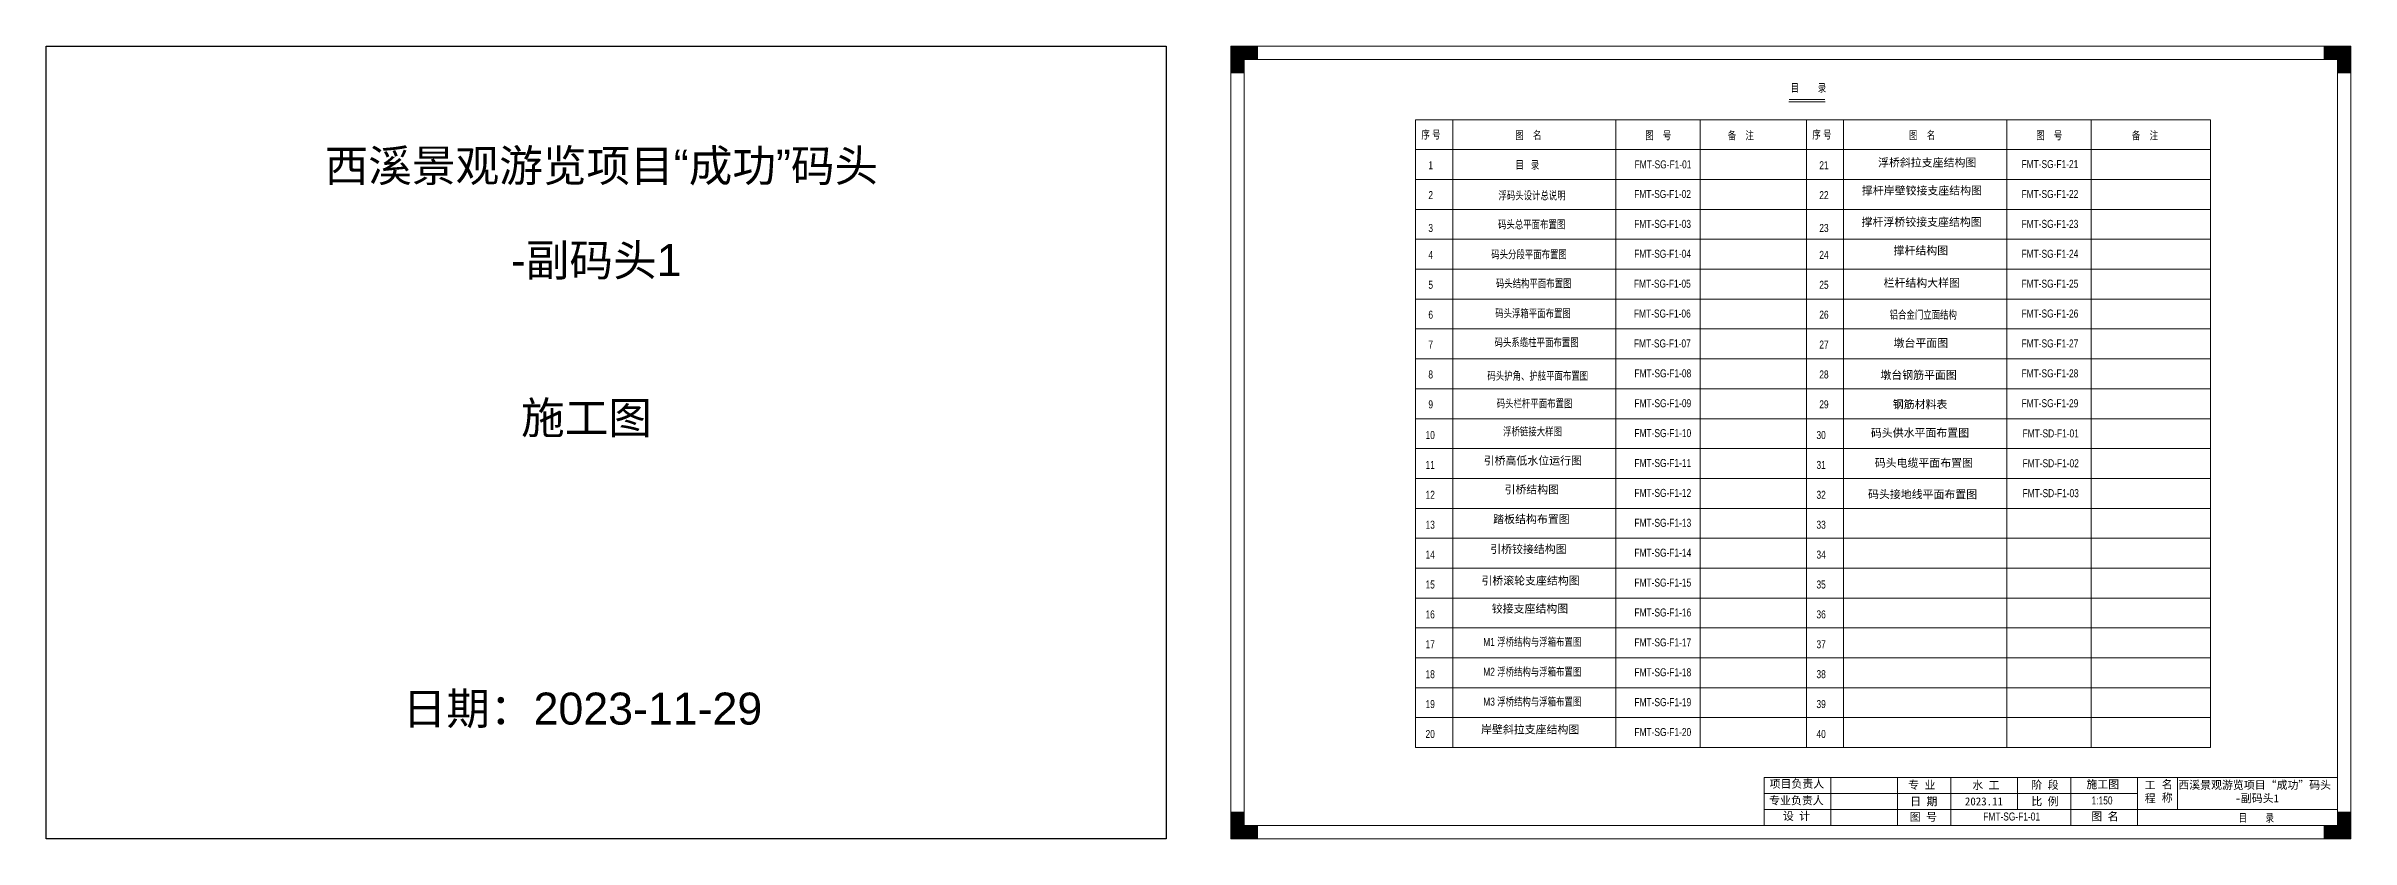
# Model space of a CAD drawing. Header units: millimetres. Extents: x 136606 to 1229059, y 82794 to 127566.
# Drawn here: x 136606 to 266251, y 82794 to 127345 of the extents above; entities that cross this region are included whole.
import ezdxf
from ezdxf.enums import TextEntityAlignment as Align

# ---------------------------------------------------------------- set-up
doc = ezdxf.new("R2010")
doc.units = ezdxf.units.MM
doc.layers.add('图框', color=7, linetype='Continuous', lineweight=13)
doc.layers.add('文本', color=3, linetype='Continuous', lineweight=13)
doc.styles.add('Arial', font='arial.ttf')
doc.styles.get("Standard").update_dxf_attribs({"font": 'arial.ttf'})

# ---------------------------------------------------------------- blocks, each defined once
blk = doc.blocks.new('GW-TK')
at = {"layer": '图框', "linetype": 'Continuous', "lineweight": 0}
h = blk.add_hatch(color=256, dxfattribs=at)
h.dxf.hatch_style = 1
h.paths.add_polyline_path([(927183.55, 464715.01), (927183.55, 464705.01), (927188.55, 464705.01), (927188.55, 464710.01), (927193.56, 464710.01), (927193.56, 464715.01)])
h = blk.add_hatch(color=256, dxfattribs=at)
h.dxf.hatch_style = 1
h.paths.add_polyline_path([(927593.55, 464715.01), (927593.55, 464710.01), (927598.55, 464710.01), (927598.55, 464705.01), (927603.55, 464705.01), (927603.55, 464715.01)])
h = blk.add_hatch(color=256, dxfattribs=at)
h.dxf.hatch_style = 1
h.paths.add_polyline_path([(927193.56, 464418.01), (927193.56, 464423.01), (927188.55, 464423.01), (927188.55, 464428.01), (927183.55, 464428.01), (927183.55, 464418.01)])
h = blk.add_hatch(color=256, dxfattribs=at)
h.dxf.hatch_style = 1
h.paths.add_polyline_path([(927603.55, 464418.01), (927603.55, 464428.01), (927598.55, 464428.01), (927598.55, 464423.01), (927593.55, 464423.01), (927593.55, 464418.01)])
at = {"layer": '图框', "linetype": 'Continuous'}
for p, q in [((927383.55, 464441.02), (927383.55, 464423.01)), ((927408.55, 464441.02), (927408.55, 464423.01)), ((927433.55, 464441.02), (927433.55, 464423.01)), ((927453.55, 464441.02), (927453.55, 464423.01)), ((927478.55, 464441.02), (927478.55, 464429.01)), ((927498.55, 464441.02), (927498.55, 464423.01)), ((927523.55, 464441.02), (927523.55, 464423.01)), ((927538.55, 464441.02), (927538.55, 464429.01)), ((927383.55, 464435.01), (927523.55, 464435.01)), ((927451.56, 464429.01), (927383.55, 464429.01)), ((927383.55, 464429.01), (927598.55, 464429.01))]:
    blk.add_line(p, q, dxfattribs=at)
at = {"layer": '图框', "linetype": 'Continuous', "lineweight": 0}
for points in [[(927188.55, 464705.01), (927188.55, 464710.01), (927193.56, 464710.01), (927193.56, 464715.01), (927183.55, 464715.01), (927183.55, 464705.01)], [(927598.55, 464705.01), (927598.55, 464710.01), (927593.55, 464710.01), (927593.55, 464715.01), (927603.55, 464715.01), (927603.55, 464705.01)], [(927188.55, 464428.01), (927188.55, 464423.01), (927193.56, 464423.01), (927193.56, 464418.01), (927183.55, 464418.01), (927183.55, 464428.01)], [(927598.55, 464428.01), (927598.55, 464423.01), (927593.55, 464423.01), (927593.55, 464418.01), (927603.55, 464418.01), (927603.55, 464428.01)]]:
    blk.add_lwpolyline(points, close=True, dxfattribs=at)
at = {"layer": '图框'}
for points in [[(927183.55, 464715.01), (927603.55, 464715.01), (927603.55, 464418.01), (927183.55, 464418.01)], [(927188.55, 464710.01), (927598.55, 464710.01), (927598.55, 464423.01), (927188.55, 464423.01)]]:
    blk.add_lwpolyline(points, close=True, dxfattribs=at)
at = {"layer": '图框', "linetype": 'Continuous'}
blk.add_lwpolyline([(927383.55, 464441.02), (927598.55, 464441.02)], dxfattribs=at)
at = {"layer": '图框', "linetype": 'Continuous', "char_height": 3, "attachment_point": 1}
for s, width, heights, insert in [('{\\fSimSun|b0|i0|c134|p2;项目负责人}', 26.0225, [0], (927385.56, 464440.15)), ('{\\fSimSun|b0|i0|c134|p2;专 业}', 12.8345, [0], (927437.53, 464439.73)), ('{\\fSimSun|b0|i0|c134|p2;阶 段}', 17.4775, [0], (927483.73, 464439.73)), ('{\\fSimSun|b0|i0|c134|p2;工 程}', 5.2119, [0], (927526.21, 464439.66)), ('{\\fSimSun|b0|i0|c134|p2;名 称}', 5.2119, [0], (927532.62, 464439.93)), ('{\\fSimSun|b0|i0|c134|p2;专业负责人}', 24.6361, [2.04], (927385.39, 464433.9)), ('{\\fSimSun|b0|i0|c134|p2;日 期}', 11.224, [0], (927438.25, 464433.55)), ('{\\fSimSun|b0|i0|c134|p2;比 例}', 10.9146, [0], (927483.71, 464433.55)), ('{\\fSimSun|b0|i0|c134|p2;设 计}', 16.2353, [0], (927390.55, 464428.09)), ('{\\fSimSun|b0|i0|c134|p2;图 号}', 23.6261, [0], (927438.11, 464427.75)), ('{\\fSimSun|b0|i0|c134|p2;图 名}', 12.066, [0], (927506.19, 464427.94))]:
    blk.add_mtext_dynamic_manual_height_columns(s, width=width, gutter_width=17.5, heights=heights, dxfattribs=dict(at, insert=insert))
at = {"layer": '图框', "color": 3, "linetype": 'Continuous', "char_height": 3, "attachment_point": 1}
for s, width, insert in [('{\\fSimSun|b0|i0|c134|p2;水 工}', 11.224, (927461.55, 464439.63)), ('\\pt9;{\\fSimSun|b0|i0|c134|p2;施工图}', 18.6303, (927504.36, 464439.94)), ('\\pi0.39911,t9.39911;{\\fSimSun|b0|i0|c134|p2;西溪景观游览项目“成功”码头\\P\\pi21.75744,t30.75744;-副码头1}', 60.0149, (927538.45, 464439.71)), ('{\\fSimSun|b0|i0|c134|p2;2023.11}', 11.224, (927458.8, 464433.55))]:
    blk.add_mtext_dynamic_manual_height_columns(s, width=width, gutter_width=17.5, heights=[0], dxfattribs=dict(at, insert=insert))

msp = doc.modelspace()

# ---------------------------------------------------------------- linework, layer by layer
msp.add_lwpolyline([(136606.3964, 127344.6435), (199605.8608, 127344.6435), (199605.8608, 82794.2937), (136606.3964, 82794.2937)], close=True)
at = {"layer": '文本', "color": 251}
for p, q in [((213629.6306, 123208.8156), (213629.6306, 87928.8156)), ((213629.6306, 123208.8156), (235619.2006, 123208.8156)), ((215729.1694, 123208.8156), (215729.1694, 87928.8156)), ((224909.1916, 123208.8156), (224909.1916, 87928.8156)), ((229649.2139, 123208.8156), (229649.2139, 87928.8156)), ((235619.2006, 123208.8156), (235619.2006, 87928.8156)), ((235619.2006, 123208.8156), (235619.2006, 87928.8156)), ((235619.2006, 123208.8156), (258358.7707, 123208.8156)), ((237718.7394, 123208.8156), (237718.7394, 87928.8156)), ((246898.7617, 123208.8156), (246898.7617, 87928.8156)), ((251638.7839, 123208.8156), (251638.7839, 87928.8156)), ((258358.7707, 123208.8156), (258358.7707, 87928.8156)), ((213629.6306, 121528.8156), (235619.2006, 121528.8156)), ((235619.2006, 121528.8156), (258358.7707, 121528.8156)), ((213629.6306, 119848.8156), (235619.2006, 119848.8156)), ((235619.2006, 119848.8156), (258358.7707, 119848.8156)), ((213629.6306, 118168.8156), (235619.2006, 118168.8156)), ((235619.2006, 118168.8156), (258358.7707, 118168.8156)), ((213629.6306, 116488.8156), (235619.2006, 116488.8156)), ((235619.2006, 116488.8156), (258358.7707, 116488.8156)), ((213629.6306, 114808.8156), (235619.2006, 114808.8156)), ((235619.2006, 114808.8156), (258358.7707, 114808.8156)), ((213629.6306, 113128.8156), (235619.2006, 113128.8156)), ((235619.2006, 113128.8156), (258358.7707, 113128.8156)), ((213629.6306, 111448.8156), (235619.2006, 111448.8156)), ((235619.2006, 111448.8156), (258358.7707, 111448.8156)), ((213629.6306, 109768.8156), (235619.2006, 109768.8156)), ((235619.2006, 109768.8156), (258358.7707, 109768.8156)), ((213629.6306, 108088.8156), (235619.2006, 108088.8156)), ((235619.2006, 108088.8156), (258358.7707, 108088.8156)), ((213629.6306, 106408.8156), (235619.2006, 106408.8156)), ((235619.2006, 106408.8156), (258358.7707, 106408.8156)), ((213629.6306, 104728.8156), (235619.2006, 104728.8156)), ((235619.2006, 104728.8156), (258358.7707, 104728.8156)), ((213629.6306, 103048.8156), (235619.2006, 103048.8156)), ((235619.2006, 103048.8156), (258358.7707, 103048.8156)), ((213629.6306, 101368.8156), (235619.2006, 101368.8156)), ((235619.2006, 101368.8156), (258358.7707, 101368.8156)), ((213629.6306, 99688.8156), (235619.2006, 99688.8156)), ((235619.2006, 99688.8156), (258358.7707, 99688.8156)), ((213629.6306, 98008.8156), (235619.2006, 98008.8156)), ((235619.2006, 98008.8156), (258358.7707, 98008.8156)), ((213629.6306, 96328.8156), (235619.2006, 96328.8156)), ((235619.2006, 96328.8156), (258358.7707, 96328.8156)), ((213629.6306, 94648.8156), (235619.2006, 94648.8156)), ((235619.2006, 94648.8156), (258358.7707, 94648.8156)), ((213629.6306, 92968.8156), (235619.2006, 92968.8156)), ((235619.2006, 92968.8156), (258358.7707, 92968.8156)), ((213629.6306, 91288.8156), (235619.2006, 91288.8156)), ((235619.2006, 91288.8156), (258358.7707, 91288.8156)), ((213629.6306, 89608.8156), (235619.2006, 89608.8156)), ((235619.2006, 89608.8156), (258358.7707, 89608.8156)), ((213629.6306, 87928.8156), (235619.2006, 87928.8156)), ((235619.2006, 87928.8156), (258358.7707, 87928.8156))]:
    msp.add_line(p, q, dxfattribs=at)
at = {"layer": '文本'}
msp.add_line((234638.9238, 124211.0829), (236670.6751, 124211.0829), dxfattribs=at)
at = {"layer": '文本', "const_width": 66.1349, "flags": 128}
msp.add_lwpolyline([(234638.9238, 124343.3526), (236670.6751, 124343.3526)], dxfattribs=at)

# ---------------------------------------------------------------- block references
at = {"xscale": 150, "yscale": 150, "zscale": 150}
msp.add_blockref('GW-TK', (-138874281.3863, -69579907.2778), dxfattribs=at)

# ---------------------------------------------------------------- texts
at = {"layer": '文本', "style": 'Arial', "width": 0.75}
for s, p in [('目        录', (234743.291, 124775.2694)), ('序 号', (213969.1345, 122145.3455)), ('图    名', (219250.2892, 122115.2747)), ('图    号', (226555.7321, 122105.9387)), ('备    注', (231198.3906, 122095.9357)), ('序 号', (235958.7045, 122145.3455)), ('图    名', (241400.4963, 122115.2747)), ('图    号', (248545.3022, 122105.9387)), ('备    注', (253937.9607, 122095.9357)), ('1', (214358.6794, 120427.9787)), ('目   录', (219258.3207, 120446.2946)), ('21', (236348.2495, 120427.9787)), ('2', (214358.6794, 118747.9787)), ('22', (236348.2495, 118747.9787)), ('3', (214358.6794, 116901.6054)), ('23', (236348.2495, 116901.6054)), ('4', (214358.6794, 115387.9787)), ('24', (236348.2495, 115387.9787)), ('5', (214358.6794, 113707.9787)), ('25', (236348.2495, 113707.9787)), ('6', (214358.6794, 112027.9787)), ('26', (236348.2495, 112027.9787)), ('铝合金门立面结构', (240305.495, 112022.9322)), ('7', (214358.6794, 110347.9787)), ('27', (236348.2495, 110347.9787)), ('8', (214358.6794, 108667.9787)), ('28', (236348.2495, 108667.9787)), ('9', (214358.6794, 106987.9787)), ('29', (236348.2495, 106987.9787)), ('10', (214199.6253, 105264.633)), ('30', (236189.1954, 105264.633)), ('11', (214199.6253, 103584.633)), ('31', (236189.1954, 103584.633)), ('12', (214199.6253, 101904.633)), ('32', (236189.1954, 101904.633)), ('13', (214199.6253, 100224.633)), ('33', (236189.1954, 100224.633)), ('14', (214199.6253, 98544.633)), ('34', (236189.1954, 98544.633)), ('15', (214199.6253, 96864.633)), ('35', (236189.1954, 96864.633)), ('16', (214199.6253, 95184.633)), ('36', (236189.1954, 95184.633)), ('17', (214199.6253, 93504.633)), ('37', (236189.1954, 93504.633)), ('18', (214199.6253, 91824.633)), ('38', (236189.1954, 91824.633)), ('19', (214199.6253, 90144.633)), ('39', (236189.1954, 90144.633)), ('20', (214199.6253, 88464.633)), ('40', (236189.1954, 88464.633)), ('目        录', (259931.9128, 83755.8754))]:
    msp.add_text(s, height=450, dxfattribs=at).set_placement(p)
at = {"layer": '文本', "style": 'Arial'}
for s, p in [('西溪景观游览项目“成功”码头 ', (168190.5334, 120654.2136)), ('-副码头1', (167550.5355, 115336.7607)), ('施工图', (167002.9455, 106490.307)), ('日期：2023-11-29', (166775.469, 90128.6534))]:
    msp.add_text(s, height=1800, dxfattribs=at).set_placement(p, align=Align.MIDDLE)
at = {"layer": '文本', "style": 'Arial', "width": 0.75}
for s, p in [('FMT-SG-F1-01', (225959.5049, 120339.1608)), ('FMT-SG-F1-21', (247722.7387, 120356.3888)), ('FMT-SG-F1-02', (225936.689, 118676.3888)), ('FMT-SG-F1-22', (247722.7387, 118676.3888)), ('FMT-SG-F1-03', (225936.689, 116996.3888)), ('FMT-SG-F1-23', (247722.7387, 116996.3888)), ('FMT-SG-F1-04', (225936.689, 115316.3888)), ('FMT-SG-F1-24', (247722.7387, 115316.3888)), ('FMT-SG-F1-05', (225922.8943, 113636.3888)), ('FMT-SG-F1-25', (247722.7387, 113636.3888)), ('FMT-SG-F1-06', (225922.8943, 111956.3888)), ('FMT-SG-F1-26', (247722.7387, 111956.3888)), ('FMT-SG-F1-07', (225922.8943, 110276.3888)), ('FMT-SG-F1-27', (247722.7387, 110276.3888)), ('FMT-SG-F1-08', (225949.4506, 108596.3888)), ('FMT-SG-F1-28', (247722.7387, 108596.3888)), ('FMT-SG-F1-09', (225949.4506, 106916.3888)), ('FMT-SG-F1-29', (247722.7387, 106916.3888)), ('FMT-SG-F1-10', (225949.4506, 105236.3888)), ('FMT-SD-F1-01', (247780.0529, 105222.0446)), ('FMT-SG-F1-11', (225949.4506, 103556.3888)), ('FMT-SD-F1-02', (247780.0529, 103542.0446)), ('FMT-SG-F1-12', (225949.4506, 101876.3888)), ('FMT-SD-F1-03', (247780.0529, 101862.0446)), ('FMT-SG-F1-13', (225949.4506, 100196.3888)), ('FMT-SG-F1-14', (225949.4506, 98516.3888)), ('FMT-SG-F1-15', (225949.4506, 96836.3888)), ('FMT-SG-F1-16', (225949.4506, 95156.3888)), ('FMT-SG-F1-17', (225949.4506, 93476.3888)), ('FMT-SG-F1-18', (225949.4506, 91796.3888)), ('FMT-SG-F1-19', (225949.4506, 90116.3888)), ('FMT-SG-F1-20', (225949.4506, 88436.3888)), ('FMT-SG-F1-01', (245570.7257, 83690.8115)), ('1:150', (251664.1068, 84594.8864))]:
    msp.add_text(s, height=450, dxfattribs=at).set_placement(p, align=Align.BOTTOM_LEFT)
for s, p in [('浮码头设计总说明', (218300.0325, 118952.343)), ('码头总平面布置图', (218276.9059, 117327.0293)), ('码头分段平面布置图', (217894.9891, 115640.6823)), ('码头结构平面布置图', (218155.107, 114010.0433)), ('码头浮箱平面布置图', (218117.9655, 112330.0433)), ('码头系缆柱平面布置图', (218084.3654, 110695.7207)), ('码头护角、护舷平面布置图', (217678.0968, 108817.7567)), ('码头栏杆平面布置图', (218204.0828, 107262.2097)), ('浮桥链接大样图 ', (218561.7157, 105687.0761)), ('M1 浮桥结构与浮箱布置图', (217444.8756, 93865.3129)), ('M2 浮桥结构与浮箱布置图', (217444.8756, 92185.3129)), ('M3 浮桥结构与浮箱布置图', (217444.8756, 90505.3129))]:
    msp.add_text(s, height=450, dxfattribs=at).set_placement(p, align=Align.MIDDLE_LEFT)
at = {"layer": '文本', "style": 'Arial'}
for s, p in [('码头供水平面布置图', (239250.6682, 105614.0761)), ('码头电缆平面布置图', (239469.4211, 103923.1717)), ('码头接地线平面布置图', (239089.1813, 102157.9344))]:
    msp.add_text(s, height=450, dxfattribs=at).set_placement(p, align=Align.MIDDLE_LEFT)
at = {"layer": '文本', "char_height": 450, "attachment_point": 1, "style": 'Arial'}
for s, width, gutter_width, insert in [('浮桥斜拉支座结构图', 6069.442252, 5.2734, (239655.0142, 121024.2811)), ('撑杆岸壁铰接支座结构图', 7529.009006, 5.2734, (238747.0352, 119452.2041)), ('撑杆浮桥铰接支座结构图', 7795.259173, 5.2734, (238730.5001, 117686.6379)), ('撑杆结构图', 3596.774098, 5.2734, (240526.1155, 116081.6182)), ('{\\fSimSun|b0|i0|c134|p2;引桥高低水位运行图}', 8047.862478, 9.375, (217471.1818, 104275.148)), ('{\\fSimSun|b0|i0|c134|p2;引桥结构图}', 3086.466431, 9.375, (218641.1182, 102651.3804)), ('踏板结构布置图', 4407.763911, 18.75, (218005.8646, 100982.3001)), ('引桥铰接结构图', 6188.206604, 18.75, (217836.0402, 99302.9107)), ('{\\fSimSun|b0|i0|c134|p2;引桥滚轮支座结构图}', 6602.001324, 18.75, (217343.713, 97530.834)), ('{\\fSimSun|b0|i0|c134|p2;铰接支座结构图}', 6188.206604, 18.75, (217925.8761, 95955.8151)), ('岸壁斜拉支座结构图', 5849.622624, 5.2734, (217323.444, 89166.8971))]:
    msp.add_mtext_dynamic_manual_height_columns(s, width=width, gutter_width=gutter_width, heights=[0], dxfattribs=dict(at, insert=insert))
at = {"layer": '文本', "insert": (239963.0264, 114264.6653), "char_height": 450, "width": 5100.823062, "attachment_point": 1, "style": 'Arial'}
msp.add_mtext('{\\fSimSun|b0|i0|c134|p2;栏杆结构大样图}', dxfattribs=at)
at = {"layer": '文本', "char_height": 450, "attachment_point": 5, "line_spacing_factor": 2, "style": 'Arial'}
for s, insert in [('{\\fSimSun|b0|i0|c134|p2;墩台平面图}', (242062.9109, 110635.4709)), ('{\\fSimSun|b0|i0|c134|p2;墩台钢筋平面图}', (241934.3602, 108837.6857))]:
    msp.add_mtext(s, dxfattribs=dict(at, insert=insert))
at = {"layer": '文本', "insert": (241861.4361, 107190.7013), "char_height": 450, "attachment_point": 5, "style": 'Arial'}
msp.add_mtext('{\\fSimSun|b0|i0|c134|p2; 钢筋材料表 }', dxfattribs=at)

doc.saveas('drawing.dxf')
